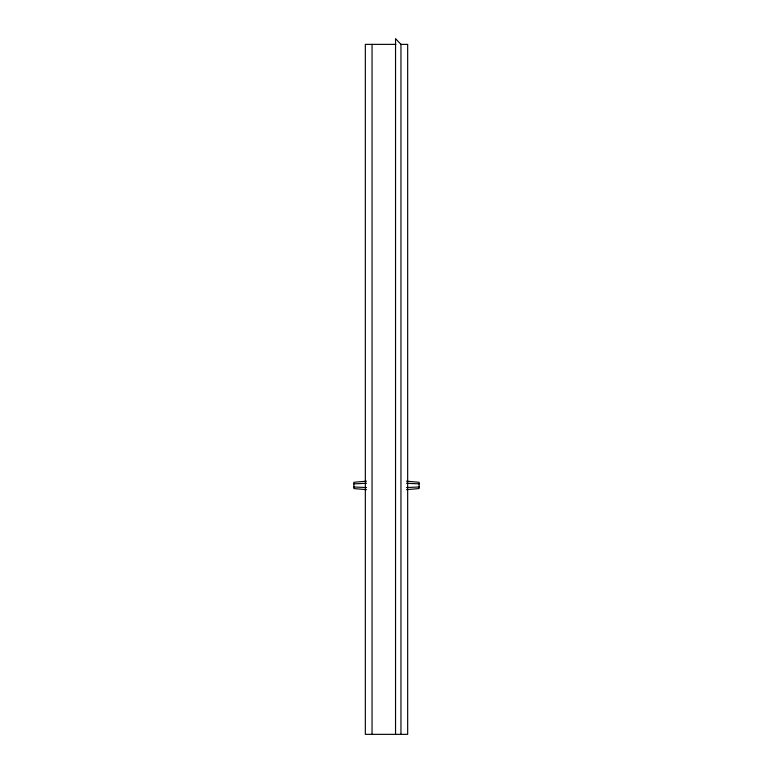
<?xml version="1.0" encoding="UTF-8"?>
<svg xmlns="http://www.w3.org/2000/svg" width="773" height="773" viewBox="0 0 773 773"><rect width="100%" height="100%" fill="white"/><g stroke="black" fill="none" stroke-linecap="round" stroke-linejoin="round"><path stroke-width="1.16" d="M366.537 481.173L353.899 482.275L353.899 488.555L366.537 489.667M406.463 489.667L419.101 488.555L419.101 482.275L406.463 481.173M353.899 483.85L366.537 483.299M406.463 487.541L419.101 486.99M395.911 44.37L365.329 44.37L365.329 734.35L407.671 734.35L407.671 44.37L400.617 44.37M406.463 483.299L419.101 483.85M353.899 486.99L366.537 487.541M400.955 734.35L400.955 44.37L395.544 38.65L395.544 734.35M372.045 44.37L372.045 734.35"/></g></svg>
